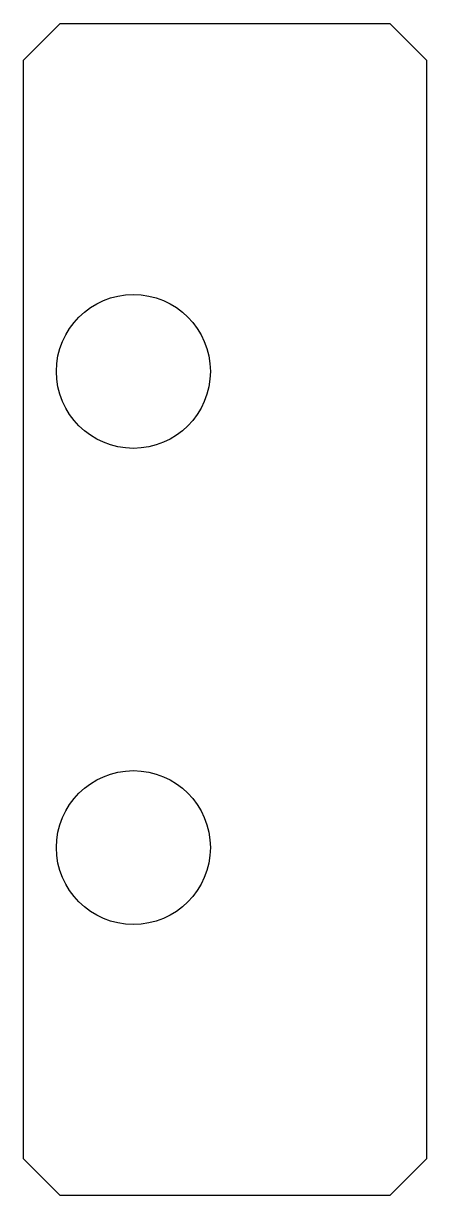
# Model space of a CAD drawing. Extents: x 92.5 to 103.5, y -48.5 to -16.5.
import ezdxf

# ---------------------------------------------------------------- set-up
doc = ezdxf.new("R2010")
doc.units = 0
doc.layers.add('Shape2DView019', color=7, linetype='CONTINUOUS')

msp = doc.modelspace()

# ---------------------------------------------------------------- linework, layer by layer
at = {"layer": 'Shape2DView019'}
for p, q in [((92.5, -17.5), (93.5, -16.5)), ((93.5, -16.5), (102.5, -16.5)), ((103.5, -17.5), (102.5, -16.5)), ((92.5, -47.5), (92.5, -17.5)), ((103.5, -17.5), (103.5, -47.5)), ((93.5, -48.5), (92.5, -47.5)), ((103.5, -47.5), (102.5, -48.5)), ((102.5, -48.5), (93.5, -48.5))]:
    msp.add_line(p, q, dxfattribs=at)
for centre in [(95.5, -26), (95.5, -39)]:
    msp.add_circle(centre, 2.1, dxfattribs=at)

doc.saveas('drawing.dxf')
